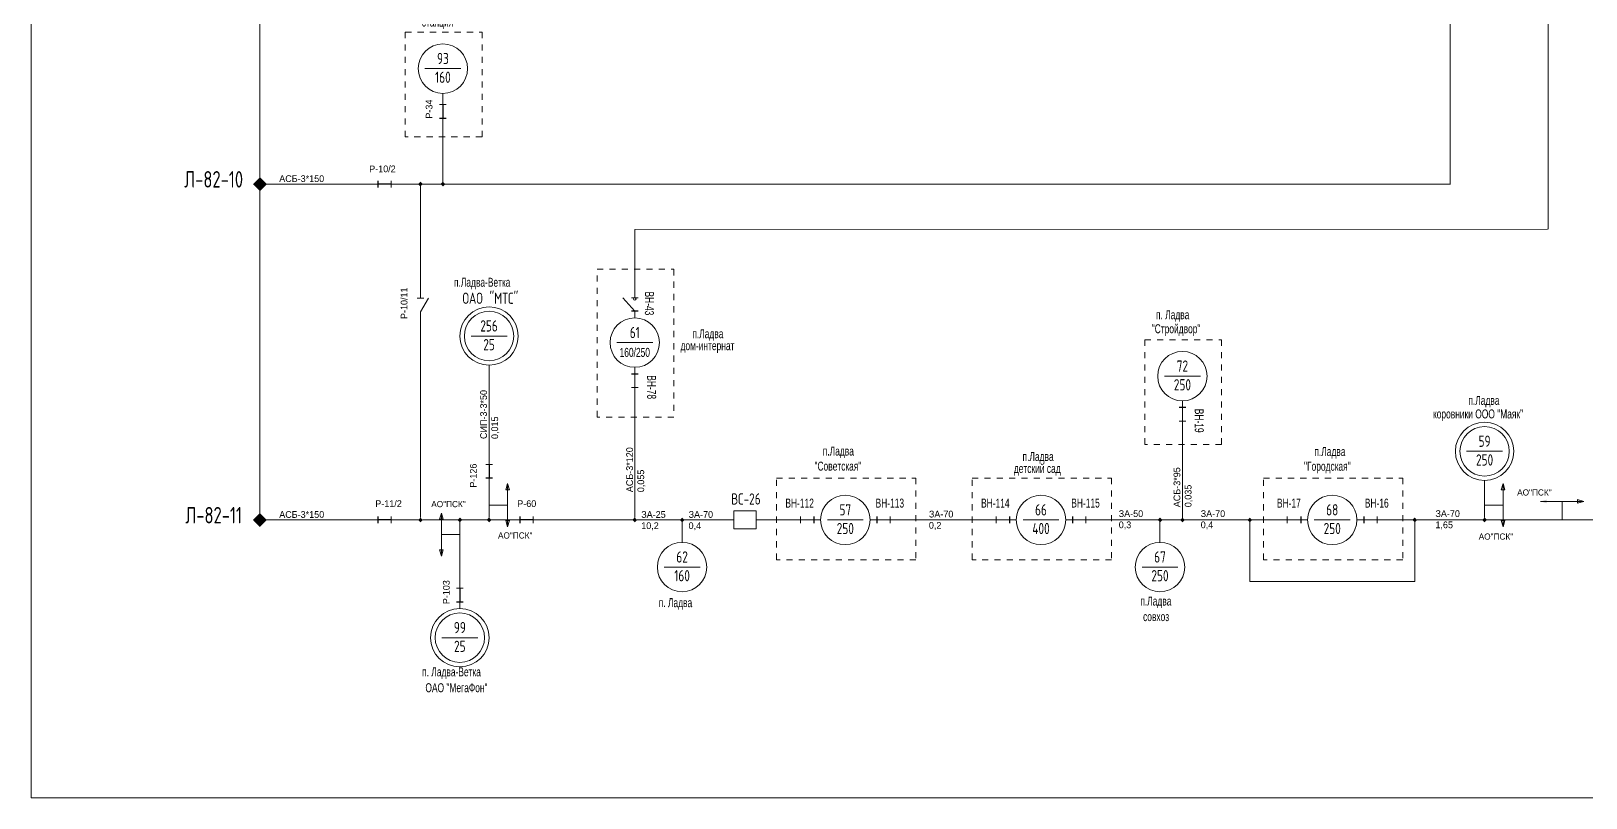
# Model space of a CAD drawing. Header units: millimetres. Extents: x 761 to 2477, y -1102 to -145.
# Drawn here: x 1005.3 to 1257.7, y -1101.8 to -977.4 of the extents above; entities that cross this region are included whole.
import ezdxf
from ezdxf.enums import TextEntityAlignment as Align

# ---------------------------------------------------------------- set-up
doc = ezdxf.new("R2010")
doc.units = ezdxf.units.MM
doc.linetypes.add('JIS_02_1.0', pattern=[2, 1, -1])
for name, color, linetype, lineweight in [('10_КВ', 250, 'Continuous', 18), ('АТРИБУТЫ', 7, 'Continuous', 13), ('РАЗЪЕД_РУБИЛЬН', 150, 'Continuous', 13), ('ТЕКСТ', 7, 'Continuous', 13)]:
    doc.layers.add(name, color=color, linetype=linetype, lineweight=lineweight)
doc.layers.add('Слой1', color=7, linetype='Continuous', lineweight=13, plot=False)
doc.layers.add('СХ_ОПЕРАТИВНАЯ', color=10, linetype='Continuous')
doc.layers.add('ШУНТ_РАЗЪЕД', color=161, linetype='Continuous')
doc.styles.add('ATTRIB', font='txt.shx', dxfattribs={"width": 0.7, "height": 5})
doc.styles.add('ТЕКСТ_МОДЕЛИ', font='txt.shx', dxfattribs={"width": 0.7, "height": 5})

# ---------------------------------------------------------------- blocks, each defined once
blk = doc.blocks.new('РАЗЪЕДИНИТЕЛЬ')
at = {"color": 0, "linetype": 'ByBlock'}
for p, q in [((0, 0), (0, -3)), ((0, -9), (0, -12))]:
    blk.add_line(p, q, dxfattribs=at)
at = {"layer": 'РАЗЪЕД_РУБИЛЬН', "color": 0, "linetype": 'ByBlock'}
blk.add_line((-1.5, -3), (1.5, -3), dxfattribs=at)
at = {"layer": 'СХ_ОПЕРАТИВНАЯ', "color": 0, "linetype": 'ByBlock'}
blk.add_line((-1.5, -9), (1.5, -9), dxfattribs=at)
at = {"layer": 'ШУНТ_РАЗЪЕД', "color": 0}
blk.add_line((0, -3), (0, -9), dxfattribs=at)
at = {"layer": 'РАЗЪЕД_РУБИЛЬН', "color": 7, "style": 'ATTRIB', "width": 0.7}
blk.add_attdef('ДИСП_НОМ', text='', height=5, dxfattribs=at).set_placement((-4.75, -6), align=Align.MIDDLE_RIGHT)
at = {"layer": 'РАЗЪЕД_РУБИЛЬН', "color": 7, "style": 'ATTRIB', "width": 0.7, "flags": 1}
blk.add_attdef('КОД', text='', height=5, dxfattribs=at).set_placement((-4.75, -12), align=Align.MIDDLE_RIGHT)
blk = doc.blocks.new('ОТВЕТВЛЕНИЕ')
at = {"color": 0, "linetype": 'ByBlock'}
blk.add_solid([(0, 1.06), (1.06, 0), (-1.06, 0), (0, -1.06)], dxfattribs=at)
blk = doc.blocks.new('ТРАНСФ_ПОДСТ')
at = {"color": 7}
blk.add_line((-8, -11), (8, -11), dxfattribs=at)
at = {"color": 0}
blk.add_circle((0, -11), 11, dxfattribs=at)
at = {"layer": 'АТРИБУТЫ', "style": 'ATTRIB', "width": 0.7, "flags": 4}
for tag, p in [('OBOZN', (0, -9)), ('MOCHNOCT', (0, -17.33))]:
    blk.add_attdef(tag, text='', height=5, dxfattribs=at).set_placement(p, align=Align.CENTER)
at = {"layer": 'АТРИБУТЫ', "style": 'ТЕКСТ_МОДЕЛИ', "width": 0.7}
blk.add_attdef('MESTO_1', text='', height=5, dxfattribs=at).set_placement((14, -11), align=Align.BOTTOM_LEFT)
blk.add_attdef('MESTO_2', text='', height=5, dxfattribs=at).set_placement((14, -12), align=Align.TOP_LEFT)
blk = doc.blocks.new('ВЫКЛ_НАГРУЗКИ')
at = {"color": 0, "linetype": 'ByBlock'}
for p, q in [((0, 0), (0, -3)), ((0, -9), (0, -12))]:
    blk.add_line(p, q, dxfattribs=at)
at = {"layer": 'РАЗЪЕД_РУБИЛЬН', "color": 0, "linetype": 'ByBlock'}
blk.add_line((-1.5, -3), (1.5, -3), dxfattribs=at)
at = {"layer": 'СХ_ОПЕРАТИВНАЯ', "color": 0, "linetype": 'ByBlock'}
blk.add_line((-1.5, -9), (1.5, -9), dxfattribs=at)
at = {"layer": 'РАЗЪЕД_РУБИЛЬН', "color": 7, "style": 'ATTRIB', "width": 0.7}
blk.add_attdef('ДИСП_НОМ', text='', height=5, dxfattribs=at).set_placement((-4.75, -6), align=Align.MIDDLE_RIGHT)
at = {"layer": 'РАЗЪЕД_РУБИЛЬН', "color": 7, "style": 'ATTRIB', "width": 0.7, "flags": 1}
blk.add_attdef('КОД', text='', height=5, dxfattribs=at).set_placement((-4.75, -12), align=Align.MIDDLE_RIGHT)
blk = doc.blocks.new('ВЫКЛЮЧАТЕЛЬ')
at = {"color": 0, "linetype": 'ByBlock'}
for p, q in [((0, 0), (0, -3)), ((0, -13), (0, -16))]:
    blk.add_line(p, q, dxfattribs=at)
blk.add_lwpolyline([(-4, -3), (4, -3), (4, -13), (-4, -13)], close=True, dxfattribs=at)
at = {"layer": 'АТРИБУТЫ', "style": 'ATTRIB', "width": 0.7}
blk.add_attdef('ДИСП_НОМ', text='', height=5, dxfattribs=at).set_placement((-6, -8), align=Align.MIDDLE_RIGHT)
at = {"layer": 'АТРИБУТЫ', "style": 'ATTRIB', "width": 0.7, "flags": 1}
blk.add_attdef('КОД', text='', height=5, dxfattribs=at).set_placement((-6, -14), align=Align.MIDDLE_RIGHT)
blk = doc.blocks.new('ПРИСОЕД_ШИНЕ')
at = {"color": 0}
blk.add_solid([(0, 2.12), (2.12, 0), (-2.12, 0), (0, -2.12)], dxfattribs=at)
at = {"layer": 'АТРИБУТЫ', "style": 'ATTRIB', "width": 0.7}
blk.add_attdef('ДИСП_НОМ', text='', height=5, dxfattribs=at).set_placement((0, 3.12), align=Align.CENTER)

msp = doc.modelspace()

# ---------------------------------------------------------------- hatches: boundary and pattern name
at = {"layer": '10_КВ'}
h = msp.add_hatch(color=256, dxfattribs=at)
h.paths.add_polyline_path([(1082.6, -1050.8), (1082.6, -1051.8), (1082.3, -1051.8)])
h.paths.add_polyline_path([(1082.6, -1050.8), (1082.9, -1051.8), (1082.6, -1051.8)])
h.paths.add_polyline_path([(1082.3, -1056.8), (1082.6, -1056.8), (1082.6, -1057.8)])
h.paths.add_polyline_path([(1082.6, -1056.8), (1082.9, -1056.8), (1082.6, -1057.8)])
h = msp.add_hatch(color=256, dxfattribs=at)
h.paths.add_polyline_path([(1244.23, -1050.8), (1244.23, -1051.8), (1243.93, -1051.8)])
h.paths.add_polyline_path([(1244.23, -1050.8), (1244.53, -1051.8), (1244.23, -1051.8)])
h.paths.add_polyline_path([(1243.93, -1056.8), (1244.23, -1056.8), (1244.23, -1057.8)])
h.paths.add_polyline_path([(1244.23, -1056.8), (1244.53, -1056.8), (1244.23, -1057.8)])
h = msp.add_hatch(color=256, dxfattribs=at)
h.paths.add_polyline_path([(1257.32, -1053.69), (1256.32, -1053.69), (1256.32, -1053.99)])
h.paths.add_polyline_path([(1257.32, -1053.69), (1256.32, -1053.39), (1256.32, -1053.69)])
h.paths.add_polyline_path([(1251.32, -1053.99), (1251.32, -1053.69), (1250.32, -1053.69)])
h.paths.add_polyline_path([(1250.32, -1053.69), (1251.32, -1053.69), (1251.32, -1053.39)])
h = msp.add_hatch(color=256, dxfattribs=at)
h.paths.add_polyline_path([(1071.86, -1055.57), (1071.86, -1056.57), (1072.16, -1056.57)])
h.paths.add_polyline_path([(1071.86, -1055.57), (1071.56, -1056.57), (1071.86, -1056.57)])
h.paths.add_polyline_path([(1072.16, -1061.57), (1071.86, -1061.57), (1071.86, -1062.57)])
h.paths.add_polyline_path([(1071.86, -1061.57), (1071.56, -1061.57), (1071.86, -1062.57)])

# ---------------------------------------------------------------- linework, layer by layer
for p, q in [((1042.41, -828.29), (1042.4, -1055.93)), ((1251.56, -905.78), (1251.56, -1009.53)), ((1072.11, -1001.47), (1072.11, -992.57)), ((1072.11, -1002.2), (1072.11, -1001.47)), ((1043.16, -1002.2), (1060.45, -1002.2)), ((1064.82, -1002.2), (1068.47, -1002.2)), ((1068.47, -1002.2), (1068.47, -1019.63)), ((1068.47, -1002.2), (1072.11, -1002.2)), ((1072.11, -1002.2), (1075.76, -1002.2)), ((1235.62, -1002.2), (1075.76, -1002.2)), ((1103.26, -1009.54), (1251.42, -1009.53)), ((1103.26, -1019.54), (1103.26, -1009.54)), ((1068.47, -1019.63), (1068.47, -1020.72)), ((1068.47, -1020.72), (1067.92, -1020.72)), ((1068.47, -1022.91), (1069.78, -1020.72)), ((1068.47, -1020.72), (1069.02, -1020.72)), ((1103.26, -1022.82), (1101.34, -1020.63)), ((1068.47, -1022.91), (1068.47, -1024)), ((1068.47, -1024), (1068.47, -1056.3)), ((1079.6, -1046.59), (1079.6, -1031.59)), ((1103.26, -1035.21), (1103.26, -1033.02)), ((1103.26, -1036.3), (1103.26, -1056.3)), ((1192.17, -1040.65), (1192.17, -1038.46)), ((1192.17, -1056.69), (1192.17, -1041.74)), ((1079.6, -1055.96), (1079.6, -1050.96)), ((1082.6, -1050.8), (1082.3, -1051.8)), ((1082.9, -1051.8), (1082.3, -1051.8)), ((1082.6, -1057.8), (1082.6, -1050.8)), ((1082.6, -1050.8), (1082.9, -1051.8)), ((1241.23, -1056.3), (1241.23, -1050.3)), ((1244.23, -1050.8), (1243.93, -1051.8)), ((1244.53, -1051.8), (1243.93, -1051.8)), ((1244.23, -1057.8), (1244.23, -1050.8)), ((1244.23, -1050.8), (1244.53, -1051.8)), ((1082.6, -1054.3), (1079.6, -1054.3)), ((1244.23, -1054.3), (1241.23, -1054.3)), ((1250.32, -1053.69), (1257.32, -1053.69)), ((1253.82, -1053.69), (1253.82, -1056.69)), ((1257.32, -1053.69), (1256.32, -1053.39)), ((1256.32, -1053.39), (1256.32, -1053.99)), ((1257.32, -1053.69), (1256.32, -1053.99)), ((1056.81, -1056.69), (1043.16, -1056.69)), ((1056.81, -1056.69), (1060.45, -1056.69)), ((1064.82, -1056.69), (1068.47, -1056.69)), ((1068.86, -1056.69), (1074.86, -1056.69)), ((1071.86, -1055.57), (1071.56, -1056.57)), ((1071.56, -1056.57), (1072.16, -1056.57)), ((1071.86, -1062.57), (1071.86, -1055.57)), ((1071.86, -1055.57), (1072.16, -1056.57)), ((1074.86, -1056.69), (1074.86, -1066.69)), ((1074.86, -1056.69), (1078.5, -1056.69)), ((1078.5, -1056.69), (1083.5, -1056.69)), ((1079.6, -1055.41), (1079.6, -1056.3)), ((1082.6, -1057.8), (1082.3, -1056.8)), ((1082.9, -1056.8), (1082.3, -1056.8)), ((1082.6, -1057.8), (1082.9, -1056.8)), ((1087.88, -1056.69), (1102.88, -1056.69)), ((1103.65, -1056.69), (1110.94, -1056.69)), ((1110.94, -1060.33), (1110.94, -1056.69)), ((1110.94, -1056.69), (1118.23, -1056.69)), ((1124.06, -1056.69), (1129.06, -1056.69)), ((1130.15, -1056.69), (1132.34, -1056.69)), ((1142.55, -1056.69), (1144.73, -1056.69)), ((1145.83, -1056.69), (1160.83, -1056.69)), ((1161.92, -1056.69), (1164.11, -1056.69)), ((1174.31, -1056.69), (1176.5, -1056.69)), ((1177.59, -1056.69), (1188.53, -1056.69)), ((1188.53, -1060.33), (1188.53, -1056.69)), ((1188.53, -1056.69), (1192.17, -1056.69)), ((1192.17, -1056.69), (1203.11, -1056.69)), ((1203.11, -1056.69), (1208.11, -1056.69)), ((1203.11, -1056.69), (1203.11, -1066.69)), ((1209.2, -1056.69), (1211.39, -1056.69)), ((1221.6, -1056.69), (1223.78, -1056.69)), ((1224.88, -1056.69), (1229.88, -1056.69)), ((1229.88, -1056.69), (1229.88, -1066.69)), ((1230.28, -1056.69), (1241.21, -1056.69)), ((1241.61, -1056.69), (1261.61, -1056.69)), ((1244.23, -1057.8), (1243.93, -1056.8)), ((1244.53, -1056.8), (1243.93, -1056.8)), ((1244.23, -1057.8), (1244.53, -1056.8)), ((1071.86, -1059.07), (1074.86, -1059.07)), ((1071.86, -1062.57), (1071.56, -1061.57)), ((1071.56, -1061.57), (1072.16, -1061.57)), ((1071.86, -1062.57), (1072.16, -1061.57)), ((1203.11, -1066.69), (1229.88, -1066.69))]:
    msp.add_line(p, q, dxfattribs=at)
at = {"layer": '10_КВ', "color": 7, "ltscale": 100}
msp.add_line((1235.62, -1002.24), (1235.62, -962.25), dxfattribs=at)
at = {"layer": '10_КВ', "linetype": 'Continuous'}
msp.add_line((1072.11, -988.2), (1072.11, -987.47), dxfattribs=at)
at = {"layer": '10_КВ', "linetype": 'JIS_02_1.0'}
for points in [[(1066, -977.54), (1078.46, -977.54), (1078.46, -994.54), (1066, -994.54)], [(1097.15, -1016.01), (1109.61, -1016.01), (1109.61, -1040.01), (1097.15, -1040.01)], [(1186.06, -1027.45), (1198.52, -1027.45), (1198.52, -1044.45), (1186.06, -1044.45)], [(1126.26, -1049.9), (1148.89, -1049.9), (1148.89, -1063.16), (1126.26, -1063.16)], [(1158.03, -1049.9), (1180.66, -1049.9), (1180.66, -1063.16), (1158.03, -1063.16)], [(1205.31, -1049.9), (1227.94, -1049.9), (1227.94, -1063.16), (1205.31, -1063.16)]]:
    msp.add_lwpolyline(points, close=True, dxfattribs=at)
at = {"layer": '10_КВ'}
for centre, radius in [((1079.6, -1026.85), 4.74), ((1103.26, -1020.83), 0.2), ((1241.23, -1045.56), 4.74), ((1074.86, -1075.8), 4.74)]:
    msp.add_circle(centre, radius, dxfattribs=at)
at = {"layer": 'Слой1', "color": 3}
msp.add_line((1425.25, -1101.8), (1020.25, -1101.8), dxfattribs=at)
msp.add_lwpolyline([(1005.25, -1101.8), (1425.25, -1101.8), (1425.25, -804.8), (1005.25, -804.8)], close=True, dxfattribs=at)

# ---------------------------------------------------------------- block references
at = {"layer": '10_КВ'}
ref = msp.add_blockref('ТРАНСФ_ПОДСТ', (1072.11, -979.45), dxfattribs=dict(at, xscale=0.3645000000000209, yscale=0.3645000000000209, zscale=0.3645000000000209))
ref.add_attrib('MESTO_1', 'п.Ладва-Ветка', dxfattribs={"layer": 'АТРИБУТЫ', "height": 1.458, "width": 0.7}).set_placement((1066.2, -975.16), align=Align.BOTTOM_LEFT)
ref.add_attrib('MESTO_2', 'станция', dxfattribs={"layer": 'АТРИБУТЫ', "height": 1.458, "width": 0.7}).set_placement((1068.68, -975.17), align=Align.TOP_LEFT)
ref.add_attrib('OBOZN', '93', dxfattribs={"layer": 'АТРИБУТЫ', "height": 1.823, "style": 'ATTRIB', "width": 0.7, "flags": 4}).set_placement((1072.11, -982.73), align=Align.CENTER)
ref.add_attrib('MOCHNOCT', '160', dxfattribs={"layer": 'АТРИБУТЫ', "height": 1.823, "style": 'ATTRIB', "width": 0.7, "flags": 4}).set_placement((1072.11, -985.77), align=Align.CENTER)
at = {"layer": '10_КВ', "xscale": 0.3645000000000209, "yscale": 0.3645000000000209, "zscale": 0.3645000000000209}
for name, p in [('РАЗЪЕДИНИТЕЛЬ', (1072.11, -988.2)), ('ОТВЕТВЛЕНИЕ', (1068.47, -1002.2)), ('ОТВЕТВЛЕНИЕ', (1072.11, -1002.2)), ('РАЗЪЕДИНИТЕЛЬ', (1079.6, -1046.59)), ('ОТВЕТВЛЕНИЕ', (1068.47, -1056.69)), ('ОТВЕТВЛЕНИЕ', (1074.87, -1056.69)), ('ОТВЕТВЛЕНИЕ', (1079.6, -1056.69)), ('ОТВЕТВЛЕНИЕ', (1103.26, -1056.69)), ('ОТВЕТВЛЕНИЕ', (1110.95, -1056.69)), ('ОТВЕТВЛЕНИЕ', (1188.54, -1056.69)), ('ОТВЕТВЛЕНИЕ', (1192.19, -1056.69)), ('ОТВЕТВЛЕНИЕ', (1203.12, -1056.69)), ('ОТВЕТВЛЕНИЕ', (1229.89, -1056.69)), ('ОТВЕТВЛЕНИЕ', (1241.23, -1056.69)), ('РАЗЪЕДИНИТЕЛЬ', (1074.86, -1066.69))]:
    msp.add_blockref(name, p, dxfattribs=at)
at = {"layer": '10_КВ', "linetype": 'Continuous'}
ref = msp.add_blockref('ПРИСОЕД_ШИНЕ', (1042.4, -1002.2), dxfattribs=dict(at, xscale=0.535265280000167, yscale=0.535265280000167, zscale=0.535265280000167))
ref.add_attrib('ДИСП_НОМ', 'Л-82-10', dxfattribs={"layer": 'АТРИБУТЫ', "height": 2.676, "style": 'ATTRIB', "width": 0.7}).set_placement((1034.89, -1002.76), align=Align.CENTER)
at = {"layer": '10_КВ', "xscale": 0.3644999999999996, "yscale": 0.3644999999999996, "zscale": 0.3644999999999996, "rotation": 270}
for p in [(1064.82, -1002.2), (1064.82, -1056.69), (1087.88, -1056.69)]:
    msp.add_blockref('РАЗЪЕДИНИТЕЛЬ', p, dxfattribs=at)
at = {"layer": '10_КВ'}
ref = msp.add_blockref('ТРАНСФ_ПОДСТ', (1079.6, -1022.84), dxfattribs=dict(at, xscale=0.3645000000000209, yscale=0.3645000000000209, zscale=0.3645000000000209))
ref.add_attrib('MESTO_1', 'п.Ладва-Ветка', dxfattribs={"layer": 'АТРИБУТЫ', "height": 1.458, "width": 0.7}).set_placement((1073.9, -1019.29), align=Align.BOTTOM_LEFT)
ref.add_attrib('MESTO_2', 'ОАО "МТС"', dxfattribs={"layer": 'АТРИБУТЫ', "height": 1.823, "style": 'ТЕКСТ_МОДЕЛИ', "width": 0.7}).set_placement((1075.3, -1019.81), align=Align.TOP_LEFT)
ref.add_attrib('OBOZN', '256', dxfattribs={"layer": 'АТРИБУТЫ', "height": 1.823, "style": 'ATTRIB', "width": 0.7, "flags": 4}).set_placement((1079.6, -1026.12), align=Align.CENTER)
ref.add_attrib('MOCHNOCT', '25', dxfattribs={"layer": 'АТРИБУТЫ', "height": 1.823, "style": 'ATTRIB', "width": 0.7, "flags": 4}).set_placement((1079.6, -1029.16), align=Align.CENTER)
ref = msp.add_blockref('ВЫКЛ_НАГРУЗКИ', (1103.26, -1019.54), dxfattribs=dict(at, xscale=-0.3645000000000209, yscale=0.3644999999999925, zscale=0.3645))
ref.add_attrib('ДИСП_НОМ', 'ВН-43', dxfattribs={"layer": 'РАЗЪЕД_РУБИЛЬН', "color": 7, "height": 1.458, "rotation": 270, "width": 0.7}).set_placement((1105.63, -1023.49), align=Align.MIDDLE_RIGHT)
ref = msp.add_blockref('ТРАНСФ_ПОДСТ', (1103.26, -1023.91), dxfattribs=dict(at, xscale=0.3645000000000209, yscale=0.3645000000000209, zscale=0.3645000000000209))
ref.add_attrib('MESTO_1', 'п.Ладва', dxfattribs={"layer": 'АТРИБУТЫ', "height": 1.458, "width": 0.7}).set_placement((1112.6, -1027.64), align=Align.BOTTOM_LEFT)
ref.add_attrib('MESTO_2', 'дом-интернат', dxfattribs={"layer": 'АТРИБУТЫ', "height": 1.458, "width": 0.7}).set_placement((1110.69, -1027.69), align=Align.TOP_LEFT)
ref.add_attrib('OBOZN', '61', dxfattribs={"layer": 'АТРИБУТЫ', "height": 1.823, "style": 'ATTRIB', "width": 0.7, "flags": 4}).set_placement((1103.26, -1027.19), align=Align.CENTER)
ref.add_attrib('MOCHNOCT', '160/250', dxfattribs={"layer": 'АТРИБУТЫ', "height": 1.458, "width": 0.7, "flags": 4}).set_placement((1103.26, -1030.23), align=Align.CENTER)
ref = msp.add_blockref('ТРАНСФ_ПОДСТ', (1192.17, -1029.35), dxfattribs=dict(at, xscale=0.3645000000000209, yscale=0.3645000000000209, zscale=0.3645000000000209))
ref.add_attrib('MESTO_1', 'п. Ладва', dxfattribs={"layer": 'АТРИБУТЫ', "height": 1.458, "width": 0.7}).set_placement((1187.87, -1024.56), align=Align.BOTTOM_LEFT)
ref.add_attrib('MESTO_2', '"Стройдвор"', dxfattribs={"layer": 'АТРИБУТЫ', "height": 1.458, "width": 0.7}).set_placement((1187.19, -1024.94), align=Align.TOP_LEFT)
ref.add_attrib('OBOZN', '72', dxfattribs={"layer": 'АТРИБУТЫ', "height": 1.823, "style": 'ATTRIB', "width": 0.7, "flags": 4}).set_placement((1192.17, -1032.63), align=Align.CENTER)
ref.add_attrib('MOCHNOCT', '250', dxfattribs={"layer": 'АТРИБУТЫ', "height": 1.823, "style": 'ATTRIB', "width": 0.7, "flags": 4}).set_placement((1192.17, -1035.67), align=Align.CENTER)
ref = msp.add_blockref('ВЫКЛ_НАГРУЗКИ', (1103.26, -1036.3), dxfattribs=dict(at, xscale=0.3645000000000209, yscale=0.3645000000000209, zscale=0.3645000000000209, rotation=180))
ref.add_attrib('ДИСП_НОМ', 'ВН-78', dxfattribs={"layer": 'РАЗЪЕД_РУБИЛЬН', "color": 7, "height": 1.458, "rotation": 270, "width": 0.7}).set_placement((1106, -1035.15), align=Align.MIDDLE)
ref = msp.add_blockref('ВЫКЛ_НАГРУЗКИ', (1192.17, -1041.74), dxfattribs=dict(at, xscale=0.3645000000000209, yscale=0.3645000000000209, zscale=0.3645000000000209, rotation=180))
ref.add_attrib('ДИСП_НОМ', 'ВН-19', dxfattribs={"layer": 'РАЗЪЕД_РУБИЛЬН', "color": 7, "height": 1.458, "rotation": 270, "width": 0.7}).set_placement((1194.91, -1040.59), align=Align.MIDDLE)
ref = msp.add_blockref('ТРАНСФ_ПОДСТ', (1241.23, -1041.55), dxfattribs=dict(at, xscale=0.3645000000000209, yscale=0.3645000000000209, zscale=0.3645000000000209))
ref.add_attrib('MESTO_1', 'п.Ладва', dxfattribs={"layer": 'АТРИБУТЫ', "height": 1.458, "width": 0.7}).set_placement((1238.59, -1038.46), align=Align.BOTTOM_LEFT)
ref.add_attrib('MESTO_2', 'коровники ООО "Маяк"', dxfattribs={"layer": 'АТРИБУТЫ', "height": 1.458, "width": 0.7}).set_placement((1232.86, -1038.76), align=Align.TOP_LEFT)
ref.add_attrib('OBOZN', '59', dxfattribs={"layer": 'АТРИБУТЫ', "height": 1.823, "style": 'ATTRIB', "width": 0.7, "flags": 4}).set_placement((1241.23, -1044.83), align=Align.CENTER)
ref.add_attrib('MOCHNOCT', '250', dxfattribs={"layer": 'АТРИБУТЫ', "height": 1.823, "style": 'ATTRIB', "width": 0.7, "flags": 4}).set_placement((1241.23, -1047.87), align=Align.CENTER)
ref = msp.add_blockref('ТРАНСФ_ПОДСТ', (1137.44, -1052.68), dxfattribs=dict(at, xscale=0.3645000000000209, yscale=0.3645000000000209, zscale=0.3645000000000209))
ref.add_attrib('MESTO_1', 'п.Ладва', dxfattribs={"layer": 'АТРИБУТЫ', "height": 1.458, "width": 0.7}).set_placement((1133.78, -1046.68), align=Align.BOTTOM_LEFT)
ref.add_attrib('MESTO_2', '"Советская"', dxfattribs={"layer": 'АТРИБУТЫ', "height": 1.458, "width": 0.7}).set_placement((1132.44, -1047.23), align=Align.TOP_LEFT)
ref.add_attrib('OBOZN', '57', dxfattribs={"layer": 'АТРИБУТЫ', "height": 1.823, "style": 'ATTRIB', "width": 0.7, "flags": 4}).set_placement((1137.44, -1055.96), align=Align.CENTER)
ref.add_attrib('MOCHNOCT', '250', dxfattribs={"layer": 'АТРИБУТЫ', "height": 1.823, "style": 'ATTRIB', "width": 0.7, "flags": 4}).set_placement((1137.44, -1059), align=Align.CENTER)
ref = msp.add_blockref('ТРАНСФ_ПОДСТ', (1216.49, -1052.68), dxfattribs=dict(at, xscale=0.3645000000000209, yscale=0.3645000000000209, zscale=0.3645000000000209))
ref.add_attrib('MESTO_1', 'п.Ладва', dxfattribs={"layer": 'АТРИБУТЫ', "height": 1.458, "width": 0.7}).set_placement((1213.59, -1046.75), align=Align.BOTTOM_LEFT)
ref.add_attrib('MESTO_2', '"Городская"', dxfattribs={"layer": 'АТРИБУТЫ', "height": 1.458, "width": 0.7}).set_placement((1211.92, -1047.25), align=Align.TOP_LEFT)
ref.add_attrib('OBOZN', '68', dxfattribs={"layer": 'АТРИБУТЫ', "height": 1.823, "style": 'ATTRIB', "width": 0.7, "flags": 4}).set_placement((1216.49, -1055.96), align=Align.CENTER)
ref.add_attrib('MOCHNOCT', '250', dxfattribs={"layer": 'АТРИБУТЫ', "height": 1.823, "style": 'ATTRIB', "width": 0.7, "flags": 4}).set_placement((1216.49, -1059), align=Align.CENTER)
ref = msp.add_blockref('ТРАНСФ_ПОДСТ', (1169.21, -1052.68), dxfattribs=dict(at, xscale=0.3645000000000209, yscale=0.3645000000000209, zscale=0.3645000000000209))
ref.add_attrib('MESTO_1', 'п.Ладва', dxfattribs={"layer": 'АТРИБУТЫ', "height": 1.458, "width": 0.7}).set_placement((1166.21, -1047.56), align=Align.BOTTOM_LEFT)
ref.add_attrib('MESTO_2', 'детский сад', dxfattribs={"layer": 'АТРИБУТЫ', "height": 1.458, "width": 0.7}).set_placement((1164.8, -1047.61), align=Align.TOP_LEFT)
ref.add_attrib('OBOZN', '66', dxfattribs={"layer": 'АТРИБУТЫ', "height": 1.823, "style": 'ATTRIB', "width": 0.7, "flags": 4}).set_placement((1169.21, -1055.96), align=Align.CENTER)
ref.add_attrib('MOCHNOCT', '400', dxfattribs={"layer": 'АТРИБУТЫ', "height": 1.823, "style": 'ATTRIB', "width": 0.7, "flags": 4}).set_placement((1169.21, -1059), align=Align.CENTER)
ref = msp.add_blockref('ВЫКЛЮЧАТЕЛЬ', (1124.06, -1056.69), dxfattribs=dict(at, xscale=-0.3644999999999996, yscale=0.3644999999999996, zscale=0.3645, rotation=270))
ref.add_attrib('ДИСП_НОМ', 'ВС-26', dxfattribs={"layer": 'АТРИБУТЫ', "height": 1.823, "style": 'ATTRIB', "width": 0.7}).set_placement((1123.7, -1053.29), align=Align.MIDDLE_RIGHT)
at = {"layer": '10_КВ', "linetype": 'Continuous'}
ref = msp.add_blockref('ПРИСОЕД_ШИНЕ', (1042.4, -1056.69), dxfattribs=dict(at, xscale=0.535265280000167, yscale=0.535265280000167, zscale=0.535265280000167))
ref.add_attrib('ДИСП_НОМ', 'Л-82-11', dxfattribs={"layer": 'АТРИБУТЫ', "height": 2.676, "style": 'ATTRIB', "width": 0.7}).set_placement((1034.89, -1057.26), align=Align.CENTER)
at = {"layer": '10_КВ'}
ref = msp.add_blockref('ВЫКЛ_НАГРУЗКИ', (1129.06, -1056.69), dxfattribs=dict(at, xscale=-0.3644999999999996, yscale=0.3644999999999996, zscale=0.3645, rotation=90))
ref.add_attrib('ДИСП_НОМ', 'ВН-112', dxfattribs={"layer": 'РАЗЪЕД_РУБИЛЬН', "color": 7, "height": 1.458, "width": 0.7}).set_placement((1132.34, -1053.96), align=Align.MIDDLE_RIGHT)
ref = msp.add_blockref('ВЫКЛ_НАГРУЗКИ', (1145.83, -1056.69), dxfattribs=dict(at, xscale=0.3644999999999996, yscale=0.3644999999999996, zscale=0.3644999999999996, rotation=270))
ref.add_attrib('ДИСП_НОМ', 'ВН-113', dxfattribs={"layer": 'РАЗЪЕД_РУБИЛЬН', "color": 7, "height": 1.458, "width": 0.7}).set_placement((1144.67, -1053.96), align=Align.MIDDLE)
ref = msp.add_blockref('ВЫКЛ_НАГРУЗКИ', (1160.83, -1056.69), dxfattribs=dict(at, xscale=-0.3644999999999996, yscale=0.3644999999999996, zscale=0.3645, rotation=90))
ref.add_attrib('ДИСП_НОМ', 'ВН-114', dxfattribs={"layer": 'РАЗЪЕД_РУБИЛЬН', "color": 7, "height": 1.458, "width": 0.7}).set_placement((1164.11, -1053.96), align=Align.MIDDLE_RIGHT)
ref = msp.add_blockref('ВЫКЛ_НАГРУЗКИ', (1177.59, -1056.69), dxfattribs=dict(at, xscale=0.3644999999999996, yscale=0.3644999999999996, zscale=0.3644999999999996, rotation=270))
ref.add_attrib('ДИСП_НОМ', 'ВН-115', dxfattribs={"layer": 'РАЗЪЕД_РУБИЛЬН', "color": 7, "height": 1.458, "width": 0.7}).set_placement((1176.44, -1053.96), align=Align.MIDDLE)
ref = msp.add_blockref('ВЫКЛ_НАГРУЗКИ', (1208.11, -1056.69), dxfattribs=dict(at, xscale=-0.3644999999999996, yscale=0.3644999999999996, zscale=0.3645, rotation=90))
ref.add_attrib('ДИСП_НОМ', 'ВН-17', dxfattribs={"layer": 'РАЗЪЕД_РУБИЛЬН', "color": 7, "height": 1.458, "width": 0.7}).set_placement((1211.39, -1053.96), align=Align.MIDDLE_RIGHT)
ref = msp.add_blockref('ВЫКЛ_НАГРУЗКИ', (1224.88, -1056.69), dxfattribs=dict(at, xscale=0.3644999999999996, yscale=0.3644999999999996, zscale=0.3644999999999996, rotation=270))
ref.add_attrib('ДИСП_НОМ', 'ВН-16', dxfattribs={"layer": 'РАЗЪЕД_РУБИЛЬН', "color": 7, "height": 1.458, "width": 0.7}).set_placement((1223.72, -1053.96), align=Align.MIDDLE)
ref = msp.add_blockref('ТРАНСФ_ПОДСТ', (1110.94, -1060.33), dxfattribs=dict(at, xscale=0.3645000000000209, yscale=0.3645000000000209, zscale=0.3645000000000209))
ref.add_attrib('MESTO_1', 'п. Ладва', dxfattribs={"layer": 'АТРИБУТЫ', "height": 1.458, "width": 0.7}).set_placement((1107.15, -1071.28), align=Align.BOTTOM_LEFT)
ref.add_attrib('OBOZN', '62', dxfattribs={"layer": 'АТРИБУТЫ', "height": 1.823, "style": 'ATTRIB', "width": 0.7, "flags": 4}).set_placement((1110.94, -1063.61), align=Align.CENTER)
ref.add_attrib('MOCHNOCT', '160', dxfattribs={"layer": 'АТРИБУТЫ', "height": 1.823, "style": 'ATTRIB', "width": 0.7, "flags": 4}).set_placement((1110.94, -1066.65), align=Align.CENTER)
ref = msp.add_blockref('ТРАНСФ_ПОДСТ', (1188.53, -1060.33), dxfattribs=dict(at, xscale=0.3645000000000209, yscale=0.3645000000000209, zscale=0.3645000000000209))
ref.add_attrib('MESTO_1', 'п.Ладва', dxfattribs={"layer": 'АТРИБУТЫ', "height": 1.458, "width": 0.7}).set_placement((1185.33, -1071.02), align=Align.BOTTOM_LEFT)
ref.add_attrib('MESTO_2', 'совхоз', dxfattribs={"layer": 'АТРИБУТЫ', "height": 1.458, "width": 0.7}).set_placement((1185.78, -1071.65), align=Align.TOP_LEFT)
ref.add_attrib('OBOZN', '67', dxfattribs={"layer": 'АТРИБУТЫ', "height": 1.823, "style": 'ATTRIB', "width": 0.7, "flags": 4}).set_placement((1188.53, -1063.61), align=Align.CENTER)
ref.add_attrib('MOCHNOCT', '250', dxfattribs={"layer": 'АТРИБУТЫ', "height": 1.823, "style": 'ATTRIB', "width": 0.7, "flags": 4}).set_placement((1188.53, -1066.65), align=Align.CENTER)
ref = msp.add_blockref('ТРАНСФ_ПОДСТ', (1074.86, -1071.79), dxfattribs=dict(at, xscale=0.3645000000000209, yscale=0.3645000000000209, zscale=0.3645000000000209))
ref.add_attrib('MESTO_1', 'п. Ладва-Ветка', dxfattribs={"layer": 'АТРИБУТЫ', "height": 1.458, "width": 0.7}).set_placement((1068.73, -1082.51), align=Align.BOTTOM_LEFT)
ref.add_attrib('MESTO_2', 'ОАО "МегаФон"', dxfattribs={"layer": 'АТРИБУТЫ', "height": 1.458, "width": 0.7}).set_placement((1069.27, -1083.19), align=Align.TOP_LEFT)
ref.add_attrib('OBOZN', '99', dxfattribs={"layer": 'АТРИБУТЫ', "height": 1.823, "style": 'ATTRIB', "width": 0.7, "flags": 4}).set_placement((1074.86, -1075.07), align=Align.CENTER)
ref.add_attrib('MOCHNOCT', '25', dxfattribs={"layer": 'АТРИБУТЫ', "height": 1.823, "style": 'ATTRIB', "width": 0.7, "flags": 4}).set_placement((1074.86, -1078.11), align=Align.CENTER)

# ---------------------------------------------------------------- texts
at = {"layer": 'ТЕКСТ', "char_height": 1.093, "attachment_point": 1, "rotation": 90}
for s, insert, width in [('Р-34', (1069.32, -991.57), 7.5651), ('Р-10/11', (1065.26, -1024.09), 7.5651), ('АСБ-3*120\\P0,055', (1101.87, -1052.19), 6.7928), ('Р-126', (1076.5, -1051.45), 0.4669), ('АСБ-3*95\\P0,035', (1190.73, -1054.63), 6.7928), ('Р-103', (1072.11, -1070.37), 7.5651)]:
    msp.add_mtext(s, dxfattribs=dict(at, insert=insert, width=width))
at = {"layer": 'ТЕКСТ'}
for s, insert, char_height, width, attachment_point in [('Р-10/2', (1060.14, -999.18), 1.093, 7.5651, 1), ('АСБ-3*150', (1045.54, -1000.76), 1.093, 6.7928, 1), ('АО"ПСК"', (1246.52, -1051.73), 1, 28.475, 1), ('Р-11/2', (1061.13, -1053.5), 1.093, 7.5651, 1), ('АО"ПСК"', (1070.22, -1053.62), 1, 26.311, 1), ('Р-60', (1084.18, -1053.5), 1.093, 7.5651, 1), ('ЗА-50\\P0,3', (1181.83, -1055.12), 1.093, 6.7928, 1), ('ЗА-70\\P0,4', (1195.14, -1055.12), 1.093, 6.7928, 1), ('ЗА-70\\P1,65', (1233.25, -1055.12), 1.093, 6.7928, 1), ('АСБ-3*150', (1045.54, -1055.26), 1.093, 6.7928, 1), ('ЗА-25\\P10,2', (1104.31, -1055.26), 1.093, 6.7928, 1), ('ЗА-70\\P0,4', (1112, -1055.26), 1.093, 6.7928, 1), ('ЗА-70\\P0,2', (1151.01, -1055.2), 1.093, 6.7928, 1), ('АО"ПСК"', (1086.64, -1058.71), 1, 26.311, 3), ('АО"ПСК"', (1245.86, -1058.89), 1, 26.311, 3)]:
    msp.add_mtext(s, dxfattribs=dict(at, insert=insert, char_height=char_height, width=width, attachment_point=attachment_point))
at = {"layer": 'ТЕКСТ', "insert": (1078.16, -1043.56), "char_height": 1.093, "attachment_point": 1, "rotation": 90}
msp.add_mtext('СИП-3-3*50\\P0,015', dxfattribs=at)

doc.saveas('drawing.dxf')
